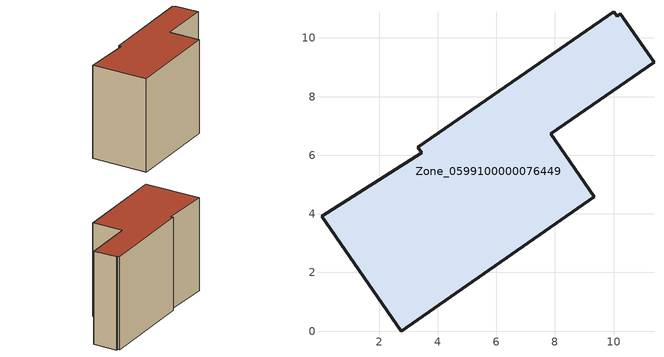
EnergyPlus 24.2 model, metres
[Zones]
Zone_0599100000076449
 floor ground (C_G): 10.23,10.83 11.38,9.17 7.86,6.74 9.35,4.59 2.75,0 0.04,3.93 3.46,6.08 3.33,6.28 10.01,10.89 10.13,10.75 z0
 wall outside (C_F): 0.04,3.93 2.75,0 9.35,4.59 7.86,6.74 11.38,9.17 10.23,10.83 10.13,10.75 10.01,10.89 3.33,6.28 3.46,6.08 0.04,3.93 z0:7.91
 roof outside (C_R): 11.38,9.17 10.23,10.83 10.13,10.75 10.01,10.89 3.33,6.28 3.46,6.08 0.04,3.93 2.75,0 9.35,4.59 7.86,6.74 z7.91
[BUILDING]
Pand.0599100000076449: North Axis=0; Terrain=City; Loads Convergence Tolerance Value=0.04; Temperature Convergence Tolerance Value=0.4; Solar Distribution=FullExterior; Maximum Number of Warmup Days=25; Minimum Number of Warmup Days=1
[Site:Location]
Rotterdam.The.Hague.AP_ZH_NLD Design_Conditions: Latitude=51.96; Longitude=4.45; Time Zone=1; Elevation=-4.5
[SITE:GROUNDTEMPERATURE:BUILDINGSURFACE]
18, 18, 18, 18, 18, 18, 18, 18, 18, 18, 18, 18
[MATERIAL] Thermal Absorptance=0.9; Solar Absorptance=0.7; Visible Absorptance=0.7
Name | Roughness | Thickness | Conductivity | Density | Specific Heat
G.TC.1946 | MediumSmooth | 0.15 | 1 | 540 | 1210
F.TC.1946 | Rough | 0.3 | 0.857143 | 1920 | 840
R.TC.1946 | MediumRough | 0.2 | 0.909091 | 1500 | 1000
[CONSTRUCTION]
C_G: G.TC.1946
C_F: F.TC.1946
C_R: R.TC.1946
[ZONE]
Zone_0599100000076449: Type=1; Multiplier=1; Ceiling Height=Autocalculate; Volume=Autocalculate; Floor Area=autocalculate; Part of Total Floor Area=Yes
[ZONEINFILTRATION:DESIGNFLOWRATE]
Infil_Zone_0599100000076449: Zone or ZoneList or Space or SpaceList=Zone_0599100000076449; Schedule=AlwaysOn; Design Flow Rate Calculation Method=Flow/Area; Flow Rate per Floor Area=0.003; Constant Term Coefficient=1; Temperature Term Coefficient=0; Velocity Term Coefficient=0; Velocity Squared Term Coefficient=0
[HVACTEMPLATE:ZONE:IDEALLOADSAIRSYSTEM]
Zone_0599100000076449: Maximum Heating Supply Air Temperature=50; Minimum Cooling Supply Air Temperature=13; Maximum Heating Supply Air Humidity Ratio=0.0156; Minimum Cooling Supply Air Humidity Ratio=0.0077; Heating Limit=NoLimit; Cooling Limit=NoLimit; Dehumidification Control Type=ConstantSensibleHeatRatio; Cooling Sensible Heat Ratio=0.7; Dehumidification Setpoint=60; Humidification Control Type=None; Humidification Setpoint=30; Outdoor Air Method=None; Outdoor Air Flow Rate per Person=0.00944; Outdoor Air Flow Rate per Zone Floor Area=0; Outdoor Air Flow Rate per Zone=0; Demand Controlled Ventilation Type=None; Outdoor Air Economizer Type=NoEconomizer; Heat Recovery Type=None; Sensible Heat Recovery Effectiveness=0.7; Latent Heat Recovery Effectiveness=0.65
[ZONECONTROL:THERMOSTAT]
ThermostatControl_Zone_0599100000076449: Zone or ZoneList=Zone_0599100000076449; Control Type Schedule=DualSetpointControlType; Control 1=Thermostat_Zone_0599100000076449; Temperature Difference Between Cutout And Setpoint=0
[THERMOSTATSETPOINT:DUALSETPOINT]
Thermostat_Zone_0599100000076449: Heating Setpoint Temperature Schedule=HeatingSetpoint_Zone_0599100000076449; Cooling Setpoint Temperature Schedule=CoolingSetpoint_Zone_0599100000076449
[SCHEDULE:COMPACT]
HeatingSetpoint_Zone_0599100000076449: Through: 12/31, For: AllDays, Until: 24:00, 21
CoolingSetpoint_Zone_0599100000076449: Through: 12/31, For: AllDays, Until: 24:00, 24
DualSetpointControlType: Through: 12/31, For: AllDays, Until: 24:00, 4
AlwaysOn: Through: 12/31, For: AllDays, Until: 24:00, 1
